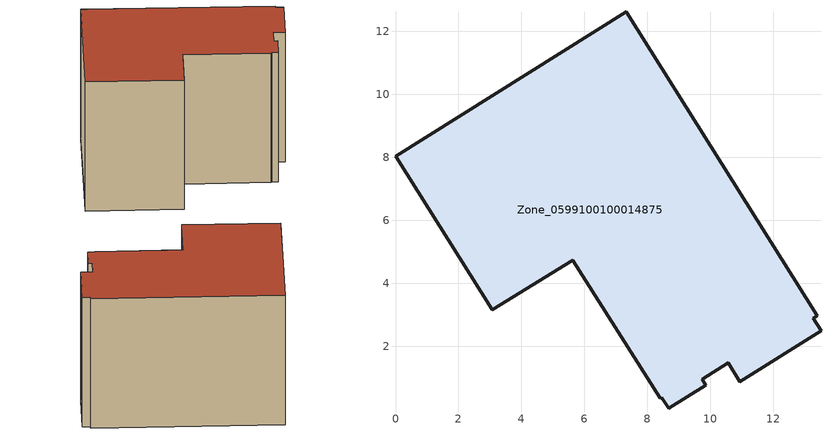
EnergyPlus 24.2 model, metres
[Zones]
Zone_0599100100014875
 floor ground (C_G): 13.26,2.9 13.51,2.49 10.94,0.87 10.56,1.47 9.74,0.95 9.85,0.77 8.67,0.03 8.46,0.37 8.41,0.35 5.63,4.74 3.08,3.16 0,8.04 7.32,12.63 13.39,2.98 z0
 wall outside (C_F): 7.32,12.63 0,8.04 3.08,3.16 5.63,4.74 8.41,0.35 8.46,0.37 8.67,0.03 9.85,0.77 9.74,0.95 10.56,1.47 10.94,0.87 13.51,2.49 13.26,2.9 13.39,2.98 7.32,12.63 z0:8.67
 roof outside (C_R): 13.39,2.98 7.32,12.63 0,8.04 3.08,3.16 5.63,4.74 8.41,0.35 8.46,0.37 8.67,0.03 9.85,0.77 9.74,0.95 10.56,1.47 10.94,0.87 13.51,2.49 13.26,2.9 z8.67
[BUILDING]
Pand.0599100100014875: North Axis=0; Terrain=City; Loads Convergence Tolerance Value=0.04; Temperature Convergence Tolerance Value=0.4; Solar Distribution=FullExterior; Maximum Number of Warmup Days=25; Minimum Number of Warmup Days=1
[Site:Location]
Rotterdam.The.Hague.AP_ZH_NLD Design_Conditions: Latitude=51.96; Longitude=4.45; Time Zone=1; Elevation=-4.5
[SITE:GROUNDTEMPERATURE:BUILDINGSURFACE]
18, 18, 18, 18, 18, 18, 18, 18, 18, 18, 18, 18
[MATERIAL] Thermal Absorptance=0.9; Solar Absorptance=0.7; Visible Absorptance=0.7
Name | Roughness | Thickness | Conductivity | Density | Specific Heat
G.TC.2015-2018 | MediumSmooth | 0.15 | 0.0428571 | 540 | 1210
F.TC.2015-2018 | Rough | 0.3 | 0.0666667 | 1920 | 840
R.TC.2015-2018 | MediumRough | 0.2 | 0.0333333 | 1500 | 1000
[CONSTRUCTION]
C_G: G.TC.2015-2018
C_F: F.TC.2015-2018
C_R: R.TC.2015-2018
[ZONE]
Zone_0599100100014875: Type=1; Multiplier=1; Ceiling Height=Autocalculate; Volume=Autocalculate; Floor Area=autocalculate; Part of Total Floor Area=Yes
[ZONEINFILTRATION:DESIGNFLOWRATE]
Infil_Zone_0599100100014875: Zone or ZoneList or Space or SpaceList=Zone_0599100100014875; Schedule=AlwaysOn; Design Flow Rate Calculation Method=Flow/Area; Flow Rate per Floor Area=0.0015; Constant Term Coefficient=1; Temperature Term Coefficient=0; Velocity Term Coefficient=0; Velocity Squared Term Coefficient=0
[HVACTEMPLATE:ZONE:IDEALLOADSAIRSYSTEM]
Zone_0599100100014875: Maximum Heating Supply Air Temperature=50; Minimum Cooling Supply Air Temperature=13; Maximum Heating Supply Air Humidity Ratio=0.0156; Minimum Cooling Supply Air Humidity Ratio=0.0077; Heating Limit=NoLimit; Cooling Limit=NoLimit; Dehumidification Control Type=ConstantSensibleHeatRatio; Cooling Sensible Heat Ratio=0.7; Dehumidification Setpoint=60; Humidification Control Type=None; Humidification Setpoint=30; Outdoor Air Method=None; Outdoor Air Flow Rate per Person=0.00944; Outdoor Air Flow Rate per Zone Floor Area=0; Outdoor Air Flow Rate per Zone=0; Demand Controlled Ventilation Type=None; Outdoor Air Economizer Type=NoEconomizer; Heat Recovery Type=None; Sensible Heat Recovery Effectiveness=0.7; Latent Heat Recovery Effectiveness=0.65
[ZONECONTROL:THERMOSTAT]
ThermostatControl_Zone_0599100100014875: Zone or ZoneList=Zone_0599100100014875; Control Type Schedule=DualSetpointControlType; Control 1=Thermostat_Zone_0599100100014875; Temperature Difference Between Cutout And Setpoint=0
[THERMOSTATSETPOINT:DUALSETPOINT]
Thermostat_Zone_0599100100014875: Heating Setpoint Temperature Schedule=HeatingSetpoint_Zone_0599100100014875; Cooling Setpoint Temperature Schedule=CoolingSetpoint_Zone_0599100100014875
[SCHEDULE:COMPACT]
HeatingSetpoint_Zone_0599100100014875: Through: 12/31, For: AllDays, Until: 24:00, 21
CoolingSetpoint_Zone_0599100100014875: Through: 12/31, For: AllDays, Until: 24:00, 24
DualSetpointControlType: Through: 12/31, For: AllDays, Until: 24:00, 4
AlwaysOn: Through: 12/31, For: AllDays, Until: 24:00, 1
